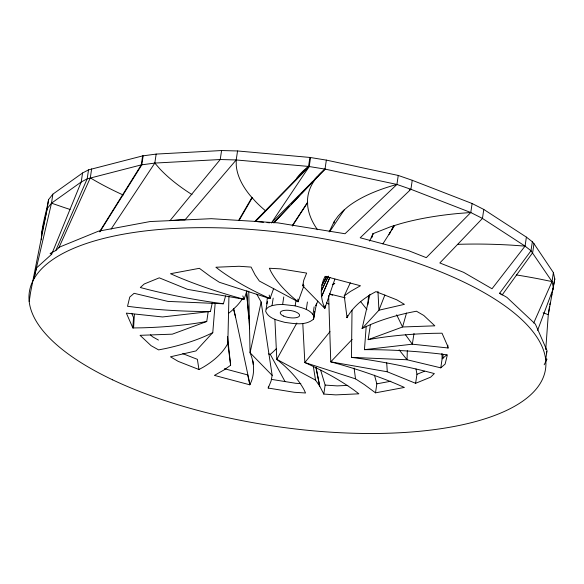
<?xml version="1.0" encoding="UTF-8"?>
<svg xmlns="http://www.w3.org/2000/svg" width="584" height="584" viewBox="0 0 584 584"><rect width="100%" height="100%" fill="white"/><g stroke="black" fill="none" stroke-linecap="round" stroke-linejoin="round"><path stroke-width="0.88" d="M41.413 239.717C41.391 226.074 46.326 212.977 48.552 199.633L52.845 194.173L82.563 172.988L88.527 169.871L142.613 155.906L156.162 154.081L221.577 150.541L237.549 150.964L309.892 157.439L326.354 160.111L398.259 175.448L412.246 180.295L472.12 203.524L483.793 209.437L526.396 237.119L532.345 241.776L533.995 243.696L553.376 272.589L554.8 278.977L548.281 314.645L545.741 349.648M42.807 226.198L41.997 233.417M328.631 295.548L330.763 361.839L387.287 371.789L415.611 383.308L430.649 377.162L434.343 373.57L426.203 371.446A256.807 94.951 8.5 0 0 351.466 357.364L352.021 310.17M228.935 296.358L227.826 343.45L230.629 365.248L224.482 369.672L214.423 375.388L249.806 384.812L251.361 381.432A256.807 94.951 8.5 0 0 250.061 352.751L248.755 291.197M41.34 239.747L41.464 235.191L47.202 208.627L48.552 199.633M407.325 350.707L407.019 359.751L440.774 367.84L445.118 364.095L447.359 354.853L438.73 353.787A256.807 94.951 8.5 0 0 364.445 349.663L366.219 326.288M133.575 327.938L134.386 314.309M367.854 304.709L368.533 295.716M266.815 303.87L267.275 297.957M227.468 339.859L227.826 343.45A256.807 94.951 8.5 0 1 203.174 367.234L198.954 369.526L178.171 361.357L170.462 356.802L195.954 350.94L212.78 332.588L215.153 303.498M325.113 305.702L324.813 308.396L302.716 285.766L303.768 280.211L306.651 273.093L280.568 268.866L269.37 268.253L270.976 271.655A256.807 94.951 8.5 0 0 298.074 301.767L304.001 285.474M334.15 223.073L334.34 221.278L337.997 216.219L342.523 211.357L347.911 206.721A254.828 94.221 8.5 0 1 396.916 184.442L410.902 189.289L470.777 212.518L482.45 218.423L525.053 246.112L531.002 250.762L552.033 281.583L553.457 287.97L537.594 330.391M212.78 332.588A256.807 94.951 8.5 0 1 165.141 348.619L158.607 349.896L151.095 345.692L140.058 335.326L172.309 334.165L206.743 321.492L208.189 311.659M29.2 301.497L30.543 292.511L47.202 208.627L51.502 203.166L81.22 181.982L87.184 178.857L141.27 164.9L154.818 163.075L220.234 159.527L236.206 159.958L308.549 166.433L325.011 169.097L396.916 184.442L398.259 175.448M41.457 237.009L41.727 235.213M82.563 172.988L81.22 181.982L51.677 254.237L36.5 267.947L33.93 278.524L51.502 203.166L52.845 194.173M88.527 169.871L87.184 178.857L55.765 250.543L50.093 253.507L51.677 254.237M58.933 247.616L90.301 177.864L91.644 168.871M142.613 155.906L141.27 164.9L99.871 231.242M143.16 155.833L141.817 164.827L99.857 231.899M111.084 229.118L154.818 163.075L156.162 154.081M133.13 326.149L132.86 327.952L141.868 327.821A256.807 94.951 8.5 0 0 206.743 321.492M221.577 150.541L220.234 159.527L170.002 220.642L150.146 221.54L98.411 231.206L59.648 247.039L55.765 250.543M265.297 210.612A256.807 94.951 8.5 0 1 255.354 201.319L249.981 195.275A256.807 94.951 8.5 0 1 236.25 165.469L236.206 159.958L237.549 150.964M317.74 301.118L315.959 305.841L316.528 303.498L313.557 319.119C305.782 325.93 294.007 323.631 284.634 322.324C277.838 320.324 268.662 318.696 265.691 311.36L267.37 301.57M266.253 309.06L268.421 307.104L272.056 305.614L273.173 298.125M274.896 319.36L276.809 359.379A256.807 94.951 8.5 0 1 303.906 389.491L305.556 392.988L294.307 392.28L268.224 388.053L268.494 386.258M272.056 305.614L276.904 304.709L282.641 304.439L283.766 296.949M170.594 220.584L211.328 218.686L254.923 221.394L308.549 166.433L309.892 157.439M326.354 160.111L325.011 169.097L271.385 222.978L309.213 166.542L310.557 157.549M314.112 316.813C311.141 309.483 301.972 307.856 295.175 305.855L295.92 300.855M306.293 309.469L307.41 301.979M313.024 314.323L314.141 306.834M313.557 319.119L314.674 311.622M302.789 323.419L304.833 362.54A256.807 94.951 8.5 0 1 354.466 390.448L358.868 393.813L335.851 394.886L323.799 394.069L325.142 385.075L320.667 370.227M352.159 339.406L330.763 361.839A256.807 94.951 8.5 0 1 396.938 384.184L404.391 387.44L375.505 392.835L376.848 383.841L374.483 375.162M472.12 203.524L470.777 212.518L426.298 257.654L408.384 250.616L360.182 237.783L410.902 189.289L412.246 180.295M415.611 383.308L416.954 374.315L415.998 368.957M440.774 367.84L442.117 358.846L441.964 353.422M483.793 209.437L482.45 218.423L439.825 262.975L463.616 272.327L492.013 288.766L525.053 246.112L526.396 237.119M532.345 241.776L531.002 250.762L499.663 293.19L501.474 294.606M533.995 243.696L532.652 252.689L502.079 295.081M533.696 323.003L552.033 281.583L553.376 272.589M549.493 306.549L548.281 314.645L543.127 312.798M545.682 359.649L547.025 350.656L535.382 324.113L506.927 297.395L499.663 293.19M364.445 349.663L412.326 344.188L448.519 348.02L442.022 333.201L433.014 333.325A256.807 94.951 8.5 0 0 368.139 339.662L370.453 324.405M414.005 333.449L412.326 344.188L405.427 334.676M447.446 347.874L447.884 345.173M256.785 294.212L261.143 301.994L272.159 375.381L271.107 380.936L268.224 388.053M549.799 304.76L550.143 302.986M551.522 295.869L551.865 294.095M552.727 289.649L553.077 287.868M553.42 286.087L554.8 278.977M131.707 313.331L133.524 317.513L132.86 327.952L126.356 313.126L162.556 316.959L210.43 311.484L212.35 302.563M261.143 301.994L250.061 352.751L272.159 375.381M368.139 339.662L402.566 326.982L434.825 325.828L423.78 315.455L416.45 311.214L409.734 312.528A256.807 94.951 8.5 0 0 362.095 328.558L369.964 294.256M546.376 353.313L546.806 351.539M210.43 311.484A256.807 94.951 8.5 0 1 136.145 307.359L127.524 306.293L129.765 297.052L134.101 293.307L167.863 301.402L223.409 303.782L225.585 295.92M406.515 313.009L402.566 326.982L396.675 314.827M371.964 237.155L373.037 233.688L390.681 226.702L400.58 223.665A254.828 94.221 8.5 0 1 459.279 213.394L470.777 212.518M246.93 290.693L244.112 299.315L187.588 289.357L159.271 277.838L144.226 283.985L140.313 287.518L148.679 289.701A256.807 94.951 8.5 0 0 223.409 303.782M334.866 279.13L324.813 308.396A256.807 94.951 8.5 0 1 323.514 279.714L325.069 276.334L360.459 285.758L350.4 291.482L344.246 295.898L347.049 317.703A256.807 94.951 8.5 0 1 371.709 293.913L375.928 291.62L396.711 299.789L404.42 304.352L378.928 310.214L362.095 328.558M371.548 237.936L373.037 233.688L369.628 241.061M273.728 288.306L270.042 298.614L219.365 282.284L210.466 276.531L199.378 268.312L170.492 273.714L177.945 276.969A256.807 94.951 8.5 0 0 244.112 299.315L242.827 295.92M384.856 295.029L378.928 310.214L377.957 291.314M329.785 277.51L321.58 296.606L329.851 277.407M344.246 295.898L350.312 282.802M327.879 277.006L321.317 290.847L328.471 276.13M302.716 285.766L303.519 284.131M329.142 231.892L334.34 221.278M544.178 364.781L546.996 359.153L545.726 358.802M326.58 276.32L321.966 285.211L326.741 276.407M296.847 322.988L276.809 359.379L315.535 380.111L319.711 386.126L323.799 394.069M389.521 233.607L390.404 232.031L389.002 234.439M391.287 230.446L393.93 225.709L391.244 230.468M239.046 220.569L252.222 197.793M238.725 220.263L251.945 197.487M382.87 243.857L394.631 225.49M292.35 226.044L307.593 202.633M292.263 225.658L307.578 202.254M329.675 231.695L344.29 209.838M329.989 331.654L304.833 362.54L355.517 378.863L364.416 384.622L375.505 392.835M236.206 159.958L184.975 219.92L180.325 219.73L170.002 220.642M273.889 222.774L289.481 206.174M291.358 204.181L298.847 196.217M301.337 193.559L308.206 186.26M310.703 183.602L312.571 181.609M314.44 179.617L316.937 176.967M273.881 222.84L325.011 169.097L320.061 173.645A256.807 94.951 8.5 0 0 307.512 200.151L307.702 205.897A256.807 94.951 8.5 0 0 317.47 229.702M309.213 166.542L255.58 221.46L277.794 222.847L345.005 233.739L396.916 184.442M442.117 358.846L446.461 355.108M308.549 166.433L303.768 170.404A254.828 94.221 8.5 0 0 296.803 178.076M332.369 284.678L334.793 283.43L332.354 284.423M416.954 374.315L424.473 371.241M376.848 383.841L390.849 381.228M347.816 385.396L337.194 385.893L325.142 385.075M351.466 357.364L407.019 359.751L399.113 349.845M282.641 304.439L295.175 305.855M300.84 383.615L295.65 383.286L271.37 379.359M525.053 246.112L512.183 245.185A254.828 94.221 8.5 0 0 457.944 244.338M254.923 221.394L263.486 222.219M266.998 222.555L269.625 222.811M552.033 281.583L539.214 278.955A254.828 94.221 8.5 0 0 516.256 274.918M268.523 353.948L270.275 354.349L284.948 381.403M329.449 293.949L345.253 297.825M224.395 368.701L247.696 374.921L249.806 384.812M51.502 203.166L64.182 207.532A256.807 94.951 8.5 0 0 70.08 209.444M182.763 353.634L197.385 359.342L198.954 369.526M326.398 302.943L328.916 303.987M158.447 340.063L152.439 336.698L150.497 334.873M154.818 163.075L159.863 168.893A256.807 94.951 8.5 0 0 191.997 194.596M360.715 301.724L366.927 309.505M233.461 309.082L235.556 316.988M269.18 295.073L270.042 298.614A256.807 94.951 8.5 0 1 220.416 270.699L215.89 267.246L239.031 266.267L251.083 267.085L255.172 275.02L259.347 281.035L298.074 301.767L297.862 299.044M233.79 308.768L249.974 384.462M315.915 367.445L319.711 386.126L316.024 367.329M313.389 366.708L315.535 380.111M354.087 368.051L355.517 378.863M227.512 336.421L230.629 365.248M248.536 313.133L246.528 291.482L249.631 328.719M248.704 314.937L249.032 318.543M249.368 322.149L249.623 324.857M252.967 360.934L253.295 364.547M386.696 362.803L387.287 371.789M442.986 354.605L443.095 358.218M329.391 294.022A256.807 94.951 8.5 0 1 332.639 295.183M242.302 298.906A256.807 94.951 8.5 0 1 236.644 306.067L231.629 310.827A256.807 94.951 8.5 0 1 228.475 313.374M276.582 348.407A256.807 94.951 8.5 0 1 270.275 354.349M123.217 195.019A256.807 94.951 8.5 0 1 90.301 177.864M409.231 189.793A256.807 94.951 8.5 0 1 410.902 189.289M347.568 315.959L347.049 317.703L347.589 315.973M112.61 379.834A260.946 96.484 8.5 0 0 539.726 384.214A260.946 96.484 8.5 0 0 209.984 227.68A260.946 96.484 8.5 0 0 112.61 379.834M283.547 316.024A9.782 3.621 8.5 0 0 299.417 316.01A9.782 3.621 8.5 0 0 286.751 310.228A9.782 3.621 8.5 0 0 283.547 316.024"/></g></svg>
